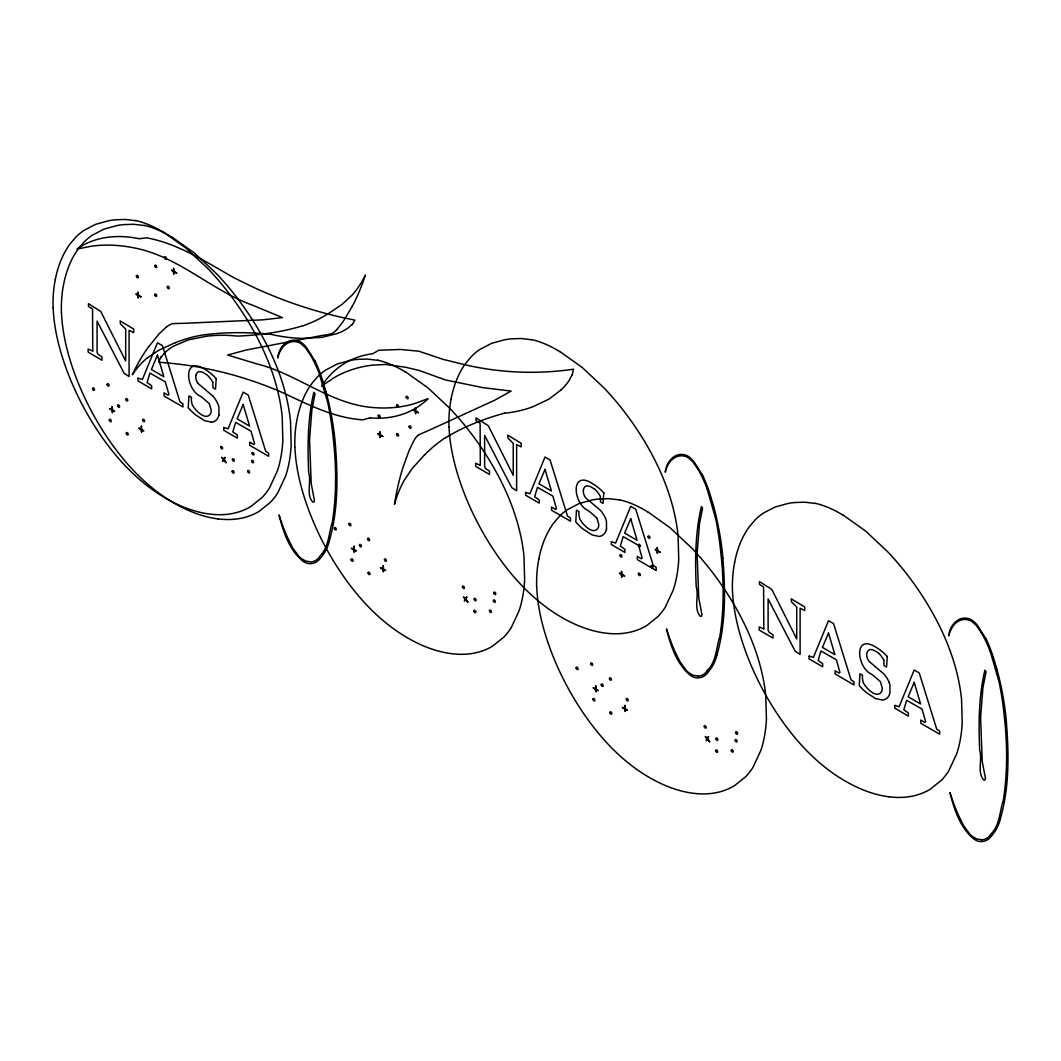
<?xml version="1.0" encoding="UTF-8"?>
<svg xmlns="http://www.w3.org/2000/svg" width="1061" height="1061" viewBox="0 0 1061 1061"><rect width="100%" height="100%" fill="white"/><g stroke="black" fill="none" stroke-linecap="round" stroke-linejoin="round"><path stroke-width="1.5" d="M216.205 378.605L215.516 389.215L212.956 387.663L212.81 382.146M603.749 492.848L603.059 503.458L600.499 501.906L600.354 496.389A17.785 10.265 60 0 0 594.425 488.842M887.235 656.52L886.545 667.117L883.985 665.565L883.84 660.061M572.171 375.249L573.51 369.201C537.317 374.48 500.142 373.008 464.532 364.639L443.166 359.387L418.816 351.191L400.461 349.48L378.83 350.223L372.676 353.777A201.948 116.591 60 0 0 321.775 385.78M331.669 524.333C328.631 534.916 328.379 547.94 319.865 556.11A31.18 17.997 60 0 1 310.634 561.906L305.581 561.017L301.178 558.444A19.018 10.981 60 0 1 298.393 555.725L292.531 547.662L287.12 536.654A136.657 78.899 60 0 1 279.043 514.903C283.154 531.733 289.202 550.075 303.154 561.362A16.697 9.642 60 0 0 304.905 562.357C310.316 565.367 317.332 563.033 320.528 557.927A85.981 49.642 60 0 0 329.414 540.871M719.212 638.576C716.175 649.16 715.923 662.183 707.408 670.353M1002.698 802.249C999.661 812.832 999.409 825.856 990.894 834.026A31.18 17.997 60 0 1 981.664 839.821M195.821 375.382L196.603 373.459A14.562 8.408 60 0 1 199.03 371.602A19.761 11.406 60 0 1 203.42 372.65L206.842 374.745A17.785 10.265 60 0 1 212.744 382.172M583.364 489.625L584.16 487.702A14.562 8.408 60 0 1 586.587 485.845A19.761 11.406 60 0 1 590.964 486.893L594.385 488.988M218.964 415.209L218.898 406.854A13.143 7.586 60 0 0 218.208 404.732L217.969 404.122A16.923 9.761 60 0 0 212.89 396.138M606.507 529.452L606.441 521.097A13.143 7.586 60 0 0 605.751 518.975L605.513 518.365M329.348 540.818C338.406 509.413 337.862 476.296 335.329 444.002A243.725 140.715 60 0 0 326.072 391.973M716.891 655.061C725.949 623.656 725.406 590.539 722.886 558.245M1000.377 818.721C1009.435 787.328 1008.892 754.199 1006.358 721.918M160.861 356.973L158.699 362.252C198.155 364.904 237.16 373.963 273.765 388.91L275.78 389.559C304.03 402.212 331.337 417.848 362.928 419.824L369.904 417.835M571.959 374.971L569.532 379.666M352.027 306.722L343.26 321.39L336.921 329.56M352.172 324.825L354.865 320.104C313.91 312.213 274.096 298.393 237.067 279.215L235.025 278.327C206.55 262.452 179.243 243.897 146.63 237.797L139.19 238.752A201.948 116.591 60 0 0 77.214 248.818M708.072 672.17C704.889 677.276 697.859 679.61 692.448 676.6A16.697 9.642 60 0 1 690.698 675.605C676.746 664.345 670.777 646.016 666.56 629.239M991.558 835.843C988.361 840.935 981.345 843.27 975.934 840.259A16.697 9.642 60 0 1 974.184 839.264C960.232 828.004 954.263 809.689 950.046 792.912M161.047 357.278L164.216 353.459M148.792 346.576L159.123 333.844L166.405 326.947M282.107 346.549L283.008 345.448A50.689 29.27 60 0 1 286.258 342.584C290.939 339.162 297.73 339.361 302.16 343.127A20.557 11.87 60 0 1 306.404 347.358L314.56 360.302M669.65 460.792L670.552 459.692A50.689 29.27 60 0 1 673.815 456.827C678.483 453.405 685.273 453.604 689.703 457.371A20.557 11.87 60 0 1 693.947 461.601L702.103 474.546M424.546 454.811L412.198 468.524L404.042 480.58A211.232 121.949 60 0 0 394.493 504.333A381.562 220.29 60 0 1 402.809 467.967L409.069 450.62L413.883 440.633A53.077 30.636 60 0 1 418.909 434.533M352 324.507L348.406 327.703A126.365 72.957 60 0 1 337.464 333.406M561.402 389.679L549.054 399.069L533.06 406.655A307.411 177.479 60 0 1 504.598 413.22M147.545 357.743L158.885 350.21L175.131 342.69M419.015 434.705L424.466 432.251A175.622 101.392 60 0 0 426.694 431.363L494.797 400.169L511.137 391.058L483.047 387.689L445.315 379.891L419.122 370.461L405.7 367.265L385.594 364.427L372.676 365.143A277.014 159.932 60 0 0 333.393 378.114L321.907 385.925M445.395 437.822C463.723 426.681 483.922 418.79 504.572 413.153M327.358 314.348L342.159 304.295L352.305 294.905A211.232 121.949 60 0 0 365.369 275.064A381.562 220.29 60 0 1 352.053 306.748M337.504 333.486L322.146 337.332L303.167 338.379A307.411 177.479 60 0 1 270.834 334.321M330.727 333.95L324.653 335.077A175.622 101.392 60 0 0 322.186 335.435L246.046 350.05L227.584 355.037L256.974 363.923C296.974 373.83 329.639 403.498 371.31 407.384A277.014 159.932 60 0 0 414.599 403.578L427.755 398.764M303.128 325.647C281.828 332.239 259.507 335.183 237.279 336.098A307.411 177.479 60 0 0 206.285 336.257L188.341 339.865L174.084 345.939A126.365 72.957 60 0 0 164.15 353.366M173.208 323.632L179.641 323.38A175.622 101.392 60 0 0 182.24 323.38L262.81 319.838L282.451 317.61L252.545 305.197C211.815 290.449 179.773 257.69 136.882 248.46A277.014 159.932 60 0 0 91.432 246.205L77.32 248.99M211.524 422.159L204.548 420.673L195.383 414.718A46.485 26.843 60 0 1 189.561 409.201L188.208 407.716L188.951 395.859L191.511 397.371A14.96 8.634 60 0 0 191.378 400.382L191.975 403.724A7.891 4.549 60 0 0 192.479 405.209C195.423 410.713 206.683 422.132 210.94 412.835A14.005 8.09 60 0 0 211.192 410.116L209.534 404.188A6.87 3.965 60 0 0 209.017 403.432L202.823 398.021A33.448 19.31 60 0 1 200.715 396.416C185.383 389.745 182.2 354.149 205.675 369.798A40.331 23.289 60 0 1 214.388 376.695L216.431 378.804M698.165 676.096L693.125 675.26L688.722 672.701A19.018 10.981 60 0 1 685.937 669.968L680.074 661.905L674.663 650.897A136.657 78.899 60 0 1 666.587 629.16M981.637 839.768L976.611 838.933L972.208 836.36A19.018 10.981 60 0 1 969.422 833.628L963.56 825.564L958.149 814.569A136.657 78.899 60 0 1 950.072 792.819M270.82 334.255C247.717 332.133 224.295 331.854 201.311 335.249A368.963 213.022 60 0 0 175.184 342.769M135.874 220.715L125.145 219.441L114.88 219.839A223.898 129.27 60 0 0 108.819 220.701L95.636 224.322L83.792 230.476A157.32 90.822 60 0 0 75.835 237.12L69.946 244.043A172.492 99.588 60 0 0 55.265 279.666M144.216 225.529L133.474 224.256L123.209 224.653A223.898 129.27 60 0 0 117.148 225.516L103.965 229.136L92.135 235.29A157.32 90.822 60 0 0 84.177 241.935L78.289 248.858A172.492 99.588 60 0 0 63.607 284.481A151.033 87.201 60 0 0 61.405 312.544M531.76 339.772L521.031 338.499L510.765 338.897A223.898 129.27 60 0 0 504.704 339.759L491.522 343.379L479.678 349.533A157.32 90.822 60 0 0 471.721 356.178L465.832 363.101A172.492 99.588 60 0 0 451.15 398.724M377.676 360.316L366.934 359.042L356.668 359.44A223.898 129.27 60 0 0 350.607 360.289L337.425 363.91L325.594 370.077A157.32 90.822 60 0 0 317.637 376.708L311.735 383.631A172.492 99.588 60 0 0 297.067 419.267A151.033 87.201 60 0 0 294.852 447.331M815.246 503.445L804.503 502.171L794.238 502.569A223.898 129.27 60 0 0 788.177 503.418L774.994 507.039L763.164 513.206A157.32 90.822 60 0 0 755.207 519.837L749.305 526.76A172.492 99.588 60 0 0 734.636 562.396M619.465 499.917L608.735 498.643L598.47 499.041A223.898 129.27 60 0 0 592.396 499.89L579.213 503.511L567.383 509.678A157.32 90.822 60 0 0 559.426 516.309L553.537 523.232A172.492 99.588 60 0 0 538.855 558.868M843.283 515.169L865.617 531.057L887.46 551.534A191.099 110.331 60 0 1 907.964 575.566C923.057 595.34 935.988 616.799 945.749 639.703A147.413 85.105 60 0 1 961.545 699.279L962.208 722.78A166.67 96.219 60 0 1 956.664 753.867L948.826 770.737A153.646 88.713 60 0 1 941.518 780.167L930.152 789.291A166.073 95.888 60 0 1 889.105 796.798M559.797 351.496L582.131 367.398L603.974 387.875A191.099 110.331 60 0 1 624.491 411.907C639.571 431.668 652.515 453.14 662.263 476.031A147.413 85.105 60 0 1 678.072 535.619L678.735 559.107A166.67 96.219 60 0 1 673.178 590.195L665.34 607.078A153.646 88.713 60 0 1 658.032 616.494L646.666 625.619A166.073 95.888 60 0 1 605.619 633.125A171.378 98.938 60 0 1 576.494 624.889C538.564 608.218 509.704 576.256 488.259 541.574A176.338 101.816 60 0 1 463.206 490.633C455.554 470.182 449.944 448.723 449.015 426.827M647.502 511.641L669.836 527.529L691.679 548.006A191.099 110.331 60 0 1 712.183 572.038C727.276 591.813 740.207 613.285 749.968 636.176A147.413 85.105 60 0 1 765.763 695.751L766.427 719.252A166.67 96.219 60 0 1 760.883 750.339L753.045 767.209A153.646 88.713 60 0 1 745.737 776.639L734.371 785.763A166.073 95.888 60 0 1 693.324 793.27A171.378 98.938 60 0 1 664.199 785.034C626.269 768.363 597.409 736.4 575.964 701.719A176.338 101.816 60 0 1 550.911 650.778C543.259 630.327 537.648 608.868 536.72 586.958M405.713 372.04L428.047 387.941L449.891 408.419A191.099 110.331 60 0 1 470.394 432.45C485.474 452.211 498.418 473.683 508.179 496.575A147.413 85.105 60 0 1 523.975 556.163L524.638 579.651A166.67 96.219 60 0 1 519.094 610.738L511.256 627.608A153.646 88.713 60 0 1 503.948 637.038L492.569 646.162A166.073 95.888 60 0 1 451.535 653.669A171.378 98.938 60 0 1 422.411 645.433C384.48 628.762 355.607 596.799 334.175 562.118A176.338 101.816 60 0 1 309.122 511.177C301.457 490.726 295.86 469.267 294.931 447.371M172.253 237.253L194.587 253.155L216.431 273.632A191.099 110.331 60 0 1 236.935 297.664C252.027 317.425 264.958 338.897 274.719 361.788A147.413 85.105 60 0 1 290.515 421.376L291.178 444.864A166.67 96.219 60 0 1 285.634 475.951L277.796 492.834A153.646 88.713 60 0 1 270.489 502.251L259.123 511.375A166.073 95.888 60 0 1 218.075 518.882M163.911 232.439L186.245 248.34L208.102 268.818A191.099 110.331 60 0 1 228.606 292.849C243.685 312.61 256.629 334.082 266.377 356.973A147.413 85.105 60 0 1 282.186 416.562L282.849 440.05A166.67 96.219 60 0 1 277.306 471.137L269.454 488.02A153.646 88.713 60 0 1 262.16 497.437L250.781 506.561A166.073 95.888 60 0 1 209.733 514.068A171.378 98.938 60 0 1 180.609 505.832C142.691 489.161 113.819 457.198 92.373 422.517A176.338 101.816 60 0 1 67.334 371.575C59.668 351.125 54.058 329.666 53.13 307.77M877.871 652.661L874.45 650.565A19.761 11.406 60 0 0 870.06 649.491A14.562 8.408 60 0 0 867.633 651.361L866.85 653.284A8.342 4.814 60 0 0 868.879 661.242L883.932 674.027A16.923 9.761 60 0 1 889.012 682.037M887.46 656.719L885.418 654.597A40.331 23.289 60 0 0 876.704 647.714C853.23 632.064 856.413 667.661 871.744 674.332A33.448 19.31 60 0 0 873.84 675.937L880.046 681.334A6.87 3.965 60 0 1 880.564 682.104L882.221 688.032A14.005 8.09 60 0 1 881.97 690.738C877.712 700.048 866.452 688.629 863.508 683.125A7.891 4.549 60 0 1 863.004 681.639L862.407 678.297A14.96 8.634 60 0 1 862.54 675.287L859.98 673.775L859.238 685.618L860.59 687.104A46.485 26.843 60 0 0 866.413 692.634L875.577 698.589L882.553 700.061A22.639 13.064 60 0 0 889.954 693.085L889.927 684.769A13.143 7.586 60 0 0 889.237 682.647L888.999 682.037M603.974 493.047L601.932 490.938A40.331 23.289 60 0 0 593.218 484.041C569.744 468.405 572.927 503.988 588.258 510.659A33.448 19.31 60 0 0 590.367 512.264L596.561 517.675M212.903 396.111L197.863 383.313M981.12 632.449L976.279 625.446L971.505 621.189A17.162 9.907 60 0 0 968.786 620.075C962.46 617.873 955.669 621.6 952.42 627.091A57.307 33.09 60 0 0 949.874 632.144L948.72 635.871A47.705 27.546 60 0 1 953.096 624.425L954.038 623.364A50.689 29.27 60 0 1 957.287 620.499C961.969 617.064 968.759 617.277 973.189 621.03A20.557 11.87 60 0 1 977.433 625.274L985.589 638.218M697.647 468.776L692.793 461.787L688.019 457.53A17.162 9.907 60 0 0 685.3 456.402C678.974 454.214 672.183 457.928 668.934 463.418A57.307 33.09 60 0 0 666.388 468.471L665.234 472.198A47.705 27.546 60 0 1 669.624 460.753M310.091 354.533L305.25 347.544L300.475 343.287A17.162 9.907 60 0 0 297.756 342.159C291.43 339.971 284.64 343.684 281.39 349.175A57.307 33.09 60 0 0 278.844 354.228L277.69 357.955A47.705 27.546 60 0 1 282.08 346.509M990.298 651.64L998.706 680.632M706.812 487.967L715.22 516.959M996.093 666.414L997.035 669.862M712.607 502.742L713.549 506.203M325.064 388.498L326.006 391.96M61.472 312.584C62.387 334.48 68.01 355.939 75.649 376.39A176.338 101.816 60 0 0 100.715 427.331C122.148 462.012 151.02 493.975 188.951 510.646A171.378 98.938 60 0 0 218.089 518.922M377.623 360.13A124.614 71.949 60 0 1 405.7 372.172M327.305 314.255A368.963 213.022 60 0 1 303.167 325.74M336.841 329.467A53.077 30.636 60 0 1 330.833 334.135M427.875 398.936A201.948 116.591 60 0 1 369.918 417.862M569.598 379.758A126.365 72.957 60 0 1 561.349 389.599M424.599 454.89A368.963 213.022 60 0 1 445.341 437.742M147.492 357.676A211.232 121.949 60 0 0 132.307 374.798A381.562 220.29 60 0 1 148.765 346.536M166.471 327.053A53.077 30.636 60 0 1 173.115 323.446M135.835 220.529A124.614 71.949 60 0 1 163.911 232.571M53.063 307.73A151.033 87.201 60 0 1 55.291 279.693M619.425 499.731A124.614 71.949 60 0 1 647.502 511.773M536.654 586.919A151.033 87.201 60 0 1 538.882 558.895M144.177 225.343A124.614 71.949 60 0 1 172.24 237.385M197.85 383.326A8.342 4.814 60 0 1 195.887 375.435M218.924 415.183A22.639 13.064 60 0 1 211.537 422.185M331.921 524.545A339.096 195.781 60 0 0 333.419 439.93A283.128 163.474 60 0 0 327.809 402.756L319.268 373.724A72.042 41.591 60 0 0 310.17 354.493M314.772 360.249A102.135 58.965 60 0 1 324.891 388.472M707.382 670.313A31.18 17.997 60 0 1 698.178 676.162M719.477 638.788A339.096 195.781 60 0 0 720.963 554.174A283.128 163.474 60 0 0 715.366 516.999M697.714 468.737A72.042 41.591 60 0 1 706.772 487.967M702.316 474.492A102.135 58.965 60 0 1 712.435 502.715M713.615 506.216A243.725 140.715 60 0 1 722.926 558.272M716.957 655.114A85.981 49.642 60 0 1 708.032 672.117M583.431 489.678A8.342 4.814 60 0 0 585.393 497.569L600.446 510.354A16.923 9.761 60 0 1 605.526 518.365M606.468 529.426A22.639 13.064 60 0 1 599.08 536.428L592.104 534.916L582.927 528.962A46.485 26.843 60 0 1 577.104 523.444L575.765 521.959L576.494 510.102L579.054 511.614A14.96 8.634 60 0 0 578.935 514.625L579.518 517.967A7.891 4.549 60 0 0 580.022 519.452C582.966 524.956 594.226 536.375 598.484 527.078A14.005 8.09 60 0 0 598.736 524.359L597.078 518.431A6.87 3.965 60 0 0 596.561 517.675M531.72 339.586A124.614 71.949 60 0 1 559.797 351.629M448.949 426.787A151.033 87.201 60 0 1 451.177 398.75M1002.95 802.448A339.096 195.781 60 0 0 1004.449 717.846A283.128 163.474 60 0 0 998.839 680.658M981.2 632.396A72.042 41.591 60 0 1 990.245 651.64M985.802 638.165A102.135 58.965 60 0 1 995.921 666.374M997.101 669.876A243.725 140.715 60 0 1 1006.412 721.944M1000.443 818.787A85.981 49.642 60 0 1 991.518 835.776M877.911 652.515A17.785 10.265 60 0 1 883.773 660.088M815.206 503.259A124.614 71.949 60 0 1 843.27 515.301M734.663 562.41A151.033 87.201 60 0 0 732.435 590.446C733.509 612.356 739 633.841 746.679 654.305A176.338 101.816 60 0 0 771.745 705.247C793.177 739.928 822.05 771.891 859.98 788.562A171.378 98.938 60 0 0 889.118 796.838M309.547 439.506L311.205 483.617L314.441 500.567L313.817 502.118L312.544 501.933C305.9 493.962 311.669 481.774 308.658 472.424C307.491 445.7 307.65 418.445 313.87 392.265L315.051 393.883L311.894 409.758L309.547 439.506M697.09 553.762L698.748 597.86L701.984 614.81L701.361 616.361L700.101 616.176C693.443 608.205 699.212 596.017 696.202 586.667C695.035 559.943 695.194 532.688 701.427 506.521L702.594 508.126L699.451 524.001L697.09 553.762M980.576 717.422L982.234 761.533L985.47 778.482L984.847 780.034L983.574 779.848C976.929 771.877 982.698 759.676 979.688 750.326C978.521 723.602 978.68 696.361 984.9 670.181L986.08 671.785L982.924 687.661L980.576 717.422M138.076 378.193L138.036 380.939L151.643 388.87L151.643 385.713L147.108 382.57L149.919 373.074L165.344 381.867L168.924 394.506L168.009 395.196L164.017 392.822L164.07 396.045L182.956 406.973L182.916 403.803L179.985 401.907L162.505 345.687L157.479 342.783L142.373 379.493L138.076 378.193M223.778 427.517L223.738 430.275L237.346 438.193L237.346 435.05L232.81 431.893L235.622 422.397L251.046 431.19L254.627 443.83L253.712 444.532L249.72 442.145L249.773 445.368L268.658 456.296L268.619 453.14L265.688 451.23L248.208 395.01L243.181 392.106L228.075 428.816L223.778 427.517M525.619 492.437L525.593 495.182L539.2 503.113L539.2 499.956L534.651 496.813L537.463 487.317L552.887 496.11L556.468 508.75L555.553 509.439L551.561 507.065L551.614 510.288L570.5 521.216L570.473 518.047L567.529 516.15L550.049 459.93L545.022 457.026L529.93 493.736L525.619 492.437M611.322 541.76L611.295 544.518L624.902 552.436L624.902 549.293L620.353 546.136L623.165 536.641L638.589 545.434L642.17 558.073L641.255 558.776L637.263 556.388L637.316 559.611L656.202 570.539L656.175 567.383L653.231 565.473L635.751 509.253L630.725 506.349L615.632 543.06L611.322 541.76M809.105 656.109L809.066 658.854L822.673 666.772L822.673 663.629L818.137 660.486L820.949 650.977L836.373 659.783L839.954 672.409L839.039 673.112L835.047 670.738L835.1 673.947L853.986 684.889L853.946 681.719L851.015 679.809L833.535 623.603L828.508 620.698L813.402 657.409L809.105 656.109M894.808 705.432L894.768 708.178L908.375 716.109L908.375 712.952L903.839 709.809L906.651 700.3L922.075 709.106L925.656 721.732L924.741 722.435L920.749 720.061L920.802 723.284L939.688 734.212L939.648 731.042L936.717 729.132L919.237 672.926L914.211 670.021L899.105 706.732L894.808 705.432M141.007 296.868L138.447 295.873L138.169 298.088L137.612 295.608L135.848 293.937L137.585 294.428L137.983 292.027L138.567 294.958L141.007 296.868M176.656 273.075L174.084 272.093L173.805 274.295L173.261 271.815L171.484 270.144L173.222 270.648L173.619 268.234L174.216 271.165L176.656 273.075M382.809 436.469L380.236 435.474L379.971 437.676L379.414 435.209L377.636 433.525L379.374 434.029L379.772 431.628L380.368 434.559L382.809 436.469M418.445 412.676L415.885 411.695L415.607 413.896L415.05 411.416L413.273 409.745L415.01 410.249L415.421 407.835L416.005 410.766L418.445 412.676M624.597 576.07L622.038 575.075L621.759 577.277L621.202 574.797L619.425 573.126L621.162 573.63L621.574 571.216L622.157 574.147L624.597 576.07M660.247 552.277L657.674 551.282L657.396 553.497L656.839 551.017L655.075 549.346L656.812 549.837L657.21 547.436L657.807 550.367L660.247 552.277M112.174 406.681L111.75 409.241L109.508 408.631L111.79 410.408L112.373 412.742L112.784 410.952L114.654 411.389L112.612 409.891L112.174 406.681M141.378 426.217L140.941 428.777L138.699 428.167L140.994 429.957L141.564 432.278L141.988 430.487L143.858 430.925L141.816 429.426L141.378 426.217M353.976 546.269L353.538 548.842L351.297 548.232L353.578 550.009L354.162 552.343L354.586 550.553L356.443 550.977L354.401 549.492L353.976 546.269M383.18 565.818L382.742 568.378L380.501 567.768L382.782 569.545L383.366 571.879L383.777 570.089L385.647 570.526L383.605 569.028L383.18 565.818M595.765 685.87L595.327 688.443L593.086 687.82L595.38 689.61L595.964 691.944L596.375 690.141L598.245 690.578L596.202 689.08L595.765 685.87M624.969 705.419L624.531 707.979L622.29 707.369L624.571 709.146L625.154 711.48L625.579 709.69L627.449 710.127L625.393 708.629L624.969 705.419M224.945 457.477L224.375 459.758L226.205 462.795L223.844 460.249L222.624 461.455L223.035 459.506L221.696 457.318L223.486 458.737L224.945 457.477M466.734 597.078L466.177 599.346L467.994 602.396L465.646 599.85L464.413 601.056L464.824 599.094L463.485 596.919L465.275 598.324L466.734 597.078M708.523 736.679L707.966 738.947L709.796 741.984L707.435 739.451L706.215 740.658L706.626 738.695L705.273 736.52L707.077 737.925L708.523 736.679M157.466 355.143L151.405 369.507L163.885 376.761L157.466 355.143M243.168 404.48L237.107 418.83L249.574 426.084L243.168 404.48M545.009 469.386L538.948 483.75L551.428 491.004L545.009 469.386M630.711 518.723L624.65 533.073L637.13 540.328L630.711 518.723M828.495 633.059L822.434 647.409L834.901 654.677L828.495 633.059M914.197 682.382L908.136 696.745L920.603 704L914.197 682.382M480.315 465.235L475.673 463.286L475.739 466.416L489.532 474.466L489.532 471.217L485.593 468.524L484.625 466.588L484.625 435.328L511.707 487.569L516.627 490.766L516.627 444.572L521.243 446.88L521.243 443.326L507.702 435.156L508.007 438.18L513.245 443.326L513.245 475.301L488.312 425.74L476.004 417.928L476.004 420.766L480.102 423.233L480.315 465.235M763.801 628.908L759.145 626.958L759.225 630.088L773.018 638.125L773.018 634.876L769.079 632.197L768.111 630.247L768.111 599.001L795.18 651.229L800.113 654.425L800.113 608.245L804.729 610.552L804.729 606.998L791.188 598.828L791.493 601.839L796.718 606.998L796.718 638.974L771.798 589.412L759.49 581.587L759.49 584.439L763.588 586.905L763.801 628.908M92.771 350.992L88.129 349.042L88.196 352.172L101.989 360.223L101.989 356.973L98.05 354.281L97.082 352.345L97.082 321.085L124.15 373.326L129.084 376.522L129.084 330.329L133.699 332.637L133.699 329.082L120.158 320.913L120.463 323.937L125.689 329.082L125.689 361.058L100.768 311.496L88.461 303.685L88.461 306.523L92.559 308.99L92.771 350.992M334.401 528.458A1.353 0.782 60 0 0 335.992 529.903A1.353 0.782 60 0 0 335.594 527.808A1.353 0.782 60 0 0 334.401 528.458M384.506 559.797A1.353 0.782 60 0 0 386.098 561.256A1.353 0.782 60 0 0 385.7 559.16A1.353 0.782 60 0 0 384.506 559.797M367.676 539.134A1.353 0.782 60 0 0 369.281 540.593A1.353 0.782 60 0 0 368.883 538.497A1.353 0.782 60 0 0 367.676 539.134M348.989 524.253A1.353 0.782 60 0 0 350.594 525.699A1.353 0.782 60 0 0 350.196 523.617A1.353 0.782 60 0 0 348.989 524.253M359.493 545.367A1.353 0.782 60 0 0 361.085 546.813A1.353 0.782 60 0 0 360.687 544.717A1.353 0.782 60 0 0 359.493 545.367M351.151 559.797A1.353 0.782 60 0 0 352.756 561.256A1.353 0.782 60 0 0 352.358 559.16A1.353 0.782 60 0 0 351.151 559.797M368.127 573.099A1.353 0.782 60 0 0 369.719 574.558A1.353 0.782 60 0 0 369.321 572.463A1.353 0.782 60 0 0 368.127 573.099M493.895 593.059A1.353 0.782 60 0 0 495.487 594.518A1.353 0.782 60 0 0 495.102 592.423A1.353 0.782 60 0 0 493.895 593.059M489.506 611.03A1.353 0.782 60 0 0 491.097 612.489A1.353 0.782 60 0 0 490.699 610.393A1.353 0.782 60 0 0 489.506 611.03M473.988 611.229A1.353 0.782 60 0 0 475.58 612.688A1.353 0.782 60 0 0 475.182 610.592A1.353 0.782 60 0 0 473.988 611.229M474.24 599.306A1.353 0.782 60 0 0 475.832 600.765A1.353 0.782 60 0 0 475.434 598.669A1.353 0.782 60 0 0 474.24 599.306M462.516 587.012A1.353 0.782 60 0 0 464.108 588.47A1.353 0.782 60 0 0 463.71 586.375A1.353 0.782 60 0 0 462.516 587.012M493.431 600.871A1.353 0.782 60 0 0 495.023 602.33A1.353 0.782 60 0 0 494.638 600.234A1.353 0.782 60 0 0 493.431 600.871M409.175 426.827A1.353 0.782 60 0 0 410.766 428.286A1.353 0.782 60 0 0 410.368 426.19A1.353 0.782 60 0 0 409.175 426.827M406.244 397.238A1.353 0.782 60 0 0 407.835 398.697A1.353 0.782 60 0 0 407.437 396.602A1.353 0.782 60 0 0 406.244 397.238M378.26 415.939A1.353 0.782 60 0 0 379.851 417.397A1.353 0.782 60 0 0 379.453 415.302A1.353 0.782 60 0 0 378.26 415.939M396.628 405.634A1.353 0.782 60 0 0 398.233 407.092A1.353 0.782 60 0 0 397.835 404.997A1.353 0.782 60 0 0 396.628 405.634M396.628 434.519A1.353 0.782 60 0 0 398.233 435.965A1.353 0.782 60 0 0 397.835 433.869A1.353 0.782 60 0 0 396.628 434.519M154.84 294.918A1.353 0.782 60 0 0 156.431 296.377A1.353 0.782 60 0 0 156.033 294.282A1.353 0.782 60 0 0 154.84 294.918M154.84 266.032A1.353 0.782 60 0 0 156.431 267.491A1.353 0.782 60 0 0 156.033 265.396A1.353 0.782 60 0 0 154.84 266.032M136.458 276.351A1.353 0.782 60 0 0 138.063 277.796A1.353 0.782 60 0 0 137.651 275.701A1.353 0.782 60 0 0 136.458 276.351M164.442 257.637A1.353 0.782 60 0 0 166.047 259.096A1.353 0.782 60 0 0 165.649 257.001A1.353 0.782 60 0 0 164.442 257.637M167.373 287.239A1.353 0.782 60 0 0 168.978 288.685A1.353 0.782 60 0 0 168.58 286.589A1.353 0.782 60 0 0 167.373 287.239M251.643 461.27A1.353 0.782 60 0 0 253.234 462.729A1.353 0.782 60 0 0 252.836 460.633A1.353 0.782 60 0 0 251.643 461.27M220.715 447.41A1.353 0.782 60 0 0 222.319 448.869A1.353 0.782 60 0 0 221.921 446.787A1.353 0.782 60 0 0 220.715 447.41M232.439 459.705A1.353 0.782 60 0 0 234.043 461.164A1.353 0.782 60 0 0 233.645 459.081A1.353 0.782 60 0 0 232.439 459.705M232.187 471.628A1.353 0.782 60 0 0 233.791 473.087A1.353 0.782 60 0 0 233.393 470.991A1.353 0.782 60 0 0 232.187 471.628M247.704 471.429A1.353 0.782 60 0 0 249.308 472.888A1.353 0.782 60 0 0 248.911 470.792A1.353 0.782 60 0 0 247.704 471.429M252.107 453.458A1.353 0.782 60 0 0 253.698 454.917A1.353 0.782 60 0 0 253.3 452.822A1.353 0.782 60 0 0 252.107 453.458M126.325 433.498A1.353 0.782 60 0 0 127.93 434.957A1.353 0.782 60 0 0 127.519 432.861A1.353 0.782 60 0 0 126.325 433.498M109.363 420.209A1.353 0.782 60 0 0 110.954 421.655A1.353 0.782 60 0 0 110.556 419.559A1.353 0.782 60 0 0 109.363 420.209M117.691 405.766A1.353 0.782 60 0 0 119.296 407.212A1.353 0.782 60 0 0 118.898 405.13A1.353 0.782 60 0 0 117.691 405.766M107.201 384.652A1.353 0.782 60 0 0 108.792 386.111A1.353 0.782 60 0 0 108.394 384.016A1.353 0.782 60 0 0 107.201 384.652M125.888 399.533A1.353 0.782 60 0 0 127.479 400.992A1.353 0.782 60 0 0 127.081 398.896A1.353 0.782 60 0 0 125.888 399.533M142.704 420.209A1.353 0.782 60 0 0 144.309 421.655A1.353 0.782 60 0 0 143.911 419.559A1.353 0.782 60 0 0 142.704 420.209M92.612 388.856A1.353 0.782 60 0 0 94.204 390.302A1.353 0.782 60 0 0 93.806 388.207A1.353 0.782 60 0 0 92.612 388.856M638.43 574.107A1.353 0.782 60 0 0 640.022 575.566A1.353 0.782 60 0 0 639.624 573.47A1.353 0.782 60 0 0 638.43 574.107M638.43 545.235A1.353 0.782 60 0 0 640.022 546.68A1.353 0.782 60 0 0 639.624 544.585A1.353 0.782 60 0 0 638.43 545.235M620.048 555.54A1.353 0.782 60 0 0 621.64 556.998A1.353 0.782 60 0 0 621.242 554.903A1.353 0.782 60 0 0 620.048 555.54M648.032 536.839A1.353 0.782 60 0 0 649.624 538.298A1.353 0.782 60 0 0 649.226 536.203A1.353 0.782 60 0 0 648.032 536.839M650.963 566.428A1.353 0.782 60 0 0 652.555 567.887A1.353 0.782 60 0 0 652.157 565.792A1.353 0.782 60 0 0 650.963 566.428M735.22 740.459A1.353 0.782 60 0 0 736.825 741.918A1.353 0.782 60 0 0 736.427 739.835A1.353 0.782 60 0 0 735.22 740.459M704.305 726.613A1.353 0.782 60 0 0 705.91 728.071A1.353 0.782 60 0 0 705.512 725.976A1.353 0.782 60 0 0 704.305 726.613M716.029 738.907A1.353 0.782 60 0 0 717.621 740.366A1.353 0.782 60 0 0 717.236 738.27A1.353 0.782 60 0 0 716.029 738.907M715.777 750.83A1.353 0.782 60 0 0 717.382 752.289A1.353 0.782 60 0 0 716.984 750.193A1.353 0.782 60 0 0 715.777 750.83M731.294 750.631A1.353 0.782 60 0 0 732.886 752.09A1.353 0.782 60 0 0 732.501 749.994A1.353 0.782 60 0 0 731.294 750.631M735.684 732.66A1.353 0.782 60 0 0 737.289 734.119A1.353 0.782 60 0 0 736.891 732.024A1.353 0.782 60 0 0 735.684 732.66M609.916 712.7A1.353 0.782 60 0 0 611.507 714.146A1.353 0.782 60 0 0 611.109 712.064A1.353 0.782 60 0 0 609.916 712.7M592.953 699.398A1.353 0.782 60 0 0 594.545 700.857A1.353 0.782 60 0 0 594.147 698.761A1.353 0.782 60 0 0 592.953 699.398M601.282 684.955A1.353 0.782 60 0 0 602.887 686.414A1.353 0.782 60 0 0 602.489 684.318A1.353 0.782 60 0 0 601.282 684.955M590.791 663.854A1.353 0.782 60 0 0 592.383 665.3A1.353 0.782 60 0 0 591.985 663.205A1.353 0.782 60 0 0 590.791 663.854M609.478 678.735A1.353 0.782 60 0 0 611.07 680.194A1.353 0.782 60 0 0 610.672 678.098A1.353 0.782 60 0 0 609.478 678.735M626.295 699.398A1.353 0.782 60 0 0 627.9 700.857A1.353 0.782 60 0 0 627.502 698.761A1.353 0.782 60 0 0 626.295 699.398M576.189 668.045A1.353 0.782 60 0 0 577.794 669.504A1.353 0.782 60 0 0 577.396 667.409A1.353 0.782 60 0 0 576.189 668.045"/></g></svg>
